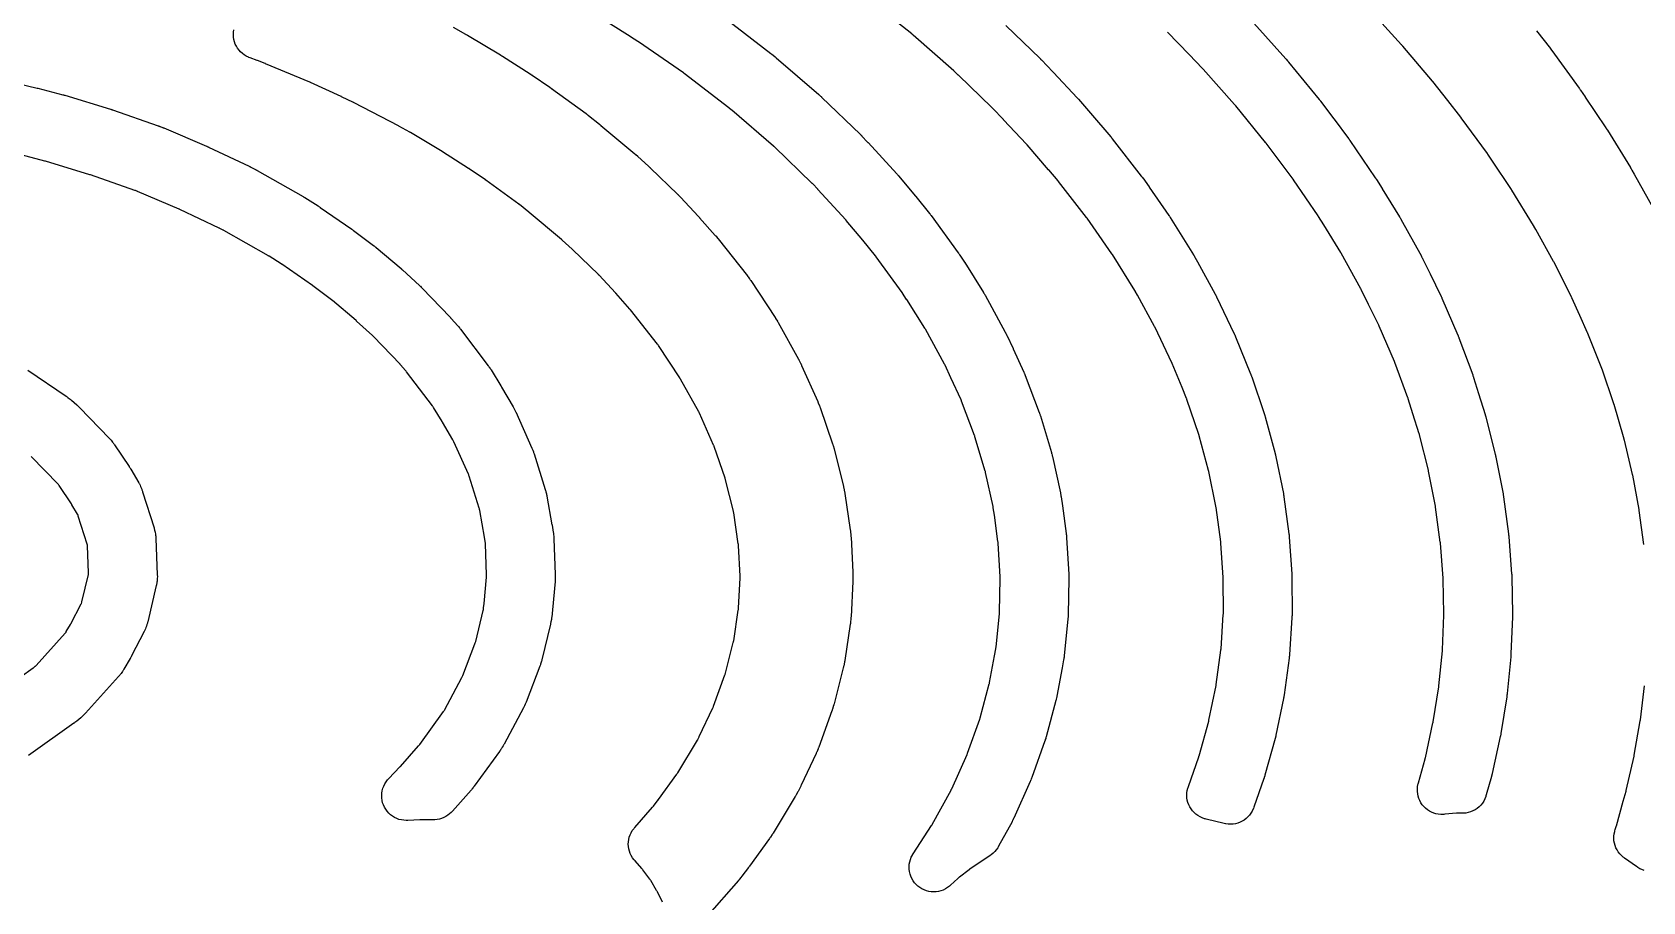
# Model space of a CAD drawing. Header units: metres. Extents: x -22.6 to 22.6, y 1.9 to 79.7.
# Drawn here: x 6.06 to 12.62, y 48.5 to 52.05 of the extents above; entities that cross this region are included whole.
import ezdxf

# ---------------------------------------------------------------- set-up
doc = ezdxf.new("R2010")
doc.units = ezdxf.units.M

msp = doc.modelspace()

# ---------------------------------------------------------------- linework, layer by layer
at = {"layer": 'MARKING'}
for points in [[(10.0262, 52.0741), (10.1657, 51.9393), (10.1663, 51.9387), (10.167, 51.9381), (10.1676, 51.9375), (10.1692, 51.9358), (10.1699, 51.9352), (10.1705, 51.9346), (10.1711, 51.9339), (10.2184, 51.8849), (10.2187, 51.8845), (10.2196, 51.8836), (10.2201, 51.8831), (10.3169, 51.7799), (10.3176, 51.7792), (10.3183, 51.7784), (10.3189, 51.7777), (10.3206, 51.7758), (10.3213, 51.7751), (10.322, 51.7743), (10.3226, 51.7736), (10.4126, 51.6698), (10.4129, 51.6694), (10.4136, 51.6686), (10.414, 51.6681), (10.4548, 51.6199), (10.4554, 51.6191), (10.4561, 51.6183), (10.4568, 51.6175), (10.4585, 51.6154), (10.4591, 51.6146), (10.4598, 51.6138), (10.4604, 51.613), (10.5787, 51.4608), (10.5794, 51.4599), (10.58, 51.459), (10.5807, 51.4581), (10.5824, 51.4558), (10.5831, 51.4549), (10.5837, 51.454), (10.5844, 51.4531), (10.6103, 51.4166), (10.6105, 51.4163), (10.6109, 51.4156), (10.6113, 51.4151), (10.691, 51.3002), (10.6917, 51.2992), (10.6924, 51.2982), (10.6931, 51.2972), (10.6949, 51.2945), (10.6956, 51.2934), (10.6962, 51.2924), (10.6969, 51.2913), (10.7913, 51.1398), (10.792, 51.1387), (10.7926, 51.1376), (10.7933, 51.1366), (10.7949, 51.1337), (10.7956, 51.1327), (10.7962, 51.1316), (10.7968, 51.1305), (10.8074, 51.1113), (10.8077, 51.1108), (10.8802, 50.9785), (10.8808, 50.9772), (10.8815, 50.976), (10.8821, 50.9748), (10.8837, 50.9716), (10.8844, 50.9704), (10.885, 50.9692), (10.8856, 50.9679), (10.9577, 50.817), (10.9583, 50.8157), (10.9589, 50.8144), (10.9595, 50.8131), (10.961, 50.8097), (10.9615, 50.8084), (10.9621, 50.8071), (10.9626, 50.8058), (11.0039, 50.7049), (11.004, 50.7046), (11.0243, 50.6546), (11.0248, 50.6532), (11.0254, 50.6519), (11.0259, 50.6505), (11.0272, 50.647), (11.0277, 50.6456), (11.0282, 50.6442), (11.0287, 50.6428), (11.0796, 50.4924), (11.0801, 50.4909), (11.0806, 50.4894), (11.081, 50.488), (11.0822, 50.4841), (11.0826, 50.4826), (11.0831, 50.4811), (11.0835, 50.4797), (11.1242, 50.3295), (11.1246, 50.3279), (11.125, 50.3264), (11.1254, 50.3249), (11.1263, 50.3208), (11.1267, 50.3193), (11.127, 50.3177), (11.1273, 50.3162), (11.1579, 50.1662), (11.1582, 50.1646), (11.1585, 50.163), (11.1588, 50.1614), (11.1595, 50.1572), (11.1597, 50.1556), (11.16, 50.154), (11.1602, 50.1524), (11.1807, 50.0025), (11.1809, 50.0009), (11.1811, 49.9992), (11.1813, 49.9976), (11.1817, 49.9933), (11.1819, 49.9916), (11.182, 49.99), (11.1822, 49.9883), (11.1925, 49.8386), (11.1926, 49.8369), (11.1927, 49.8353), (11.1928, 49.8336), (11.193, 49.8292), (11.193, 49.8275), (11.193, 49.8258), (11.193, 49.8241), (11.1933, 49.6745), (11.1933, 49.6728), (11.1933, 49.6711), (11.1932, 49.6694), (11.1931, 49.665), (11.193, 49.6633), (11.1929, 49.6616), (11.1928, 49.6599), (11.1829, 49.5103), (11.1828, 49.5086), (11.1826, 49.5068), (11.1825, 49.5051), (11.182, 49.5007), (11.1818, 49.499), (11.1816, 49.4973), (11.1814, 49.4956), (11.1611, 49.346), (11.1609, 49.3443), (11.1606, 49.3426), (11.1604, 49.3409), (11.1596, 49.3366), (11.1593, 49.3349), (11.159, 49.3332), (11.1587, 49.3315), (11.1278, 49.1818), (11.1275, 49.1802), (11.1271, 49.1785), (11.1267, 49.1769), (11.1257, 49.1726), (11.1253, 49.1709), (11.1249, 49.1693), (11.1244, 49.1677), (11.0828, 49.0178), (11.0824, 49.0162), (11.0819, 49.0146), (11.0814, 49.013), (11.0801, 49.0088), (11.0796, 49.0072), (11.0791, 49.0057), (11.0785, 49.0041), (11.0375, 48.8872), (11.0358, 48.8827), (11.0349, 48.8805), (11.0307, 48.8716), (11.0258, 48.8632), (11.02, 48.8553), (11.0135, 48.848), (11.0063, 48.8414), (10.9985, 48.8355), (10.9901, 48.8304), (10.9813, 48.8261), (10.9721, 48.8228), (10.9626, 48.8203), (10.953, 48.8188), (10.9432, 48.8182), (10.9334, 48.8186), (10.9237, 48.8199), (10.9214, 48.8204), (10.9166, 48.8214), (10.8432, 48.839), (10.8385, 48.8402), (10.8362, 48.8409), (10.8269, 48.8441), (10.818, 48.8482), (10.8095, 48.8532), (10.8015, 48.859), (10.7942, 48.8656), (10.7875, 48.8728), (10.7816, 48.8806), (10.7765, 48.889), (10.7722, 48.8979), (10.7688, 48.9071), (10.7663, 48.9167), (10.7648, 48.9264), (10.7643, 48.9362), (10.7647, 48.946), (10.7661, 48.9558), (10.7684, 48.9653), (10.7691, 48.9676), (10.7706, 48.9723), (10.8128, 49.0924), (10.8133, 49.094), (10.8138, 49.0956), (10.8143, 49.0972), (10.8534, 49.238), (10.8538, 49.2396), (10.8542, 49.2413), (10.8546, 49.2429), (10.8834, 49.3833), (10.8838, 49.385), (10.8841, 49.3867), (10.8843, 49.3883), (10.9033, 49.5285), (10.9035, 49.5302), (10.9037, 49.5319), (10.9038, 49.5336), (10.9131, 49.6737), (10.9132, 49.6754), (10.9133, 49.6771), (10.9133, 49.6788), (10.9131, 49.8189), (10.913, 49.8206), (10.913, 49.8223), (10.9129, 49.824), (10.9031, 49.9643), (10.903, 49.966), (10.9028, 49.9676), (10.9026, 49.9693), (10.8834, 50.11), (10.8832, 50.1116), (10.8829, 50.1132), (10.8826, 50.1148), (10.8539, 50.2559), (10.8535, 50.2575), (10.8531, 50.259), (10.8528, 50.2606), (10.8144, 50.4022), (10.8139, 50.4037), (10.8135, 50.4052), (10.813, 50.4067), (10.7648, 50.5491), (10.7643, 50.5505), (10.7638, 50.5519), (10.7633, 50.5533), (10.7449, 50.5984), (10.705, 50.696), (10.7045, 50.6973), (10.7039, 50.6986), (10.7033, 50.6999), (10.6346, 50.8437), (10.634, 50.845), (10.6333, 50.8462), (10.6327, 50.8474), (10.563, 50.9747), (10.5537, 50.9915), (10.5531, 50.9926), (10.5525, 50.9936), (10.5518, 50.9947), (10.4611, 51.1403), (10.4604, 51.1413), (10.4598, 51.1424), (10.4591, 51.1434), (10.3821, 51.2542), (10.3577, 51.2888), (10.357, 51.2897), (10.3563, 51.2906), (10.3557, 51.2915), (10.2411, 51.4389), (10.2405, 51.4397), (10.2398, 51.4405), (10.2392, 51.4413), (10.2011, 51.4862), (10.2007, 51.4867), (10.1128, 51.5881), (10.1122, 51.5889), (10.1115, 51.5896), (10.1108, 51.5903), (10.0169, 51.6904), (10.0165, 51.6909), (9.9713, 51.7378), (9.9706, 51.7385), (9.97, 51.7391), (9.9694, 51.7397), (9.8329, 51.8716), (9.8323, 51.8721), (9.8154, 51.8879), (9.8148, 51.8885), (9.8142, 51.889), (9.8137, 51.8895), (9.6488, 52.0344), (9.6481, 52.035), (9.644, 52.0385), (9.6435, 52.0389), (9.6429, 52.0394), (9.6424, 52.0398), (9.4647, 52.1823)], [(8.8825, 52.1028), (9.068, 51.9602), (9.0684, 51.9599), (9.0688, 51.9595), (9.0692, 51.9592), (9.0703, 51.9583), (9.0707, 51.958), (9.0712, 51.9577), (9.0716, 51.9573), (9.0836, 51.9477), (9.0843, 51.9471), (9.0849, 51.9466), (9.0856, 51.9461), (9.0873, 51.9447), (9.0879, 51.9441), (9.0885, 51.9436), (9.0892, 51.943), (9.263, 51.7934), (9.2636, 51.7929), (9.265, 51.7917), (9.2658, 51.791), (9.2688, 51.7883), (9.2696, 51.7876), (9.2703, 51.787), (9.271, 51.7864), (9.2727, 51.7847), (9.2734, 51.7841), (9.2741, 51.7834), (9.2748, 51.7828), (9.4329, 51.6302), (9.4337, 51.6294), (9.4344, 51.6287), (9.4352, 51.6279), (9.4372, 51.6259), (9.4379, 51.6252), (9.4386, 51.6244), (9.4394, 51.6236), (9.4624, 51.5994), (9.4629, 51.5989), (9.464, 51.5978), (9.4646, 51.597), (9.5817, 51.4696), (9.5825, 51.4687), (9.5833, 51.4679), (9.5841, 51.467), (9.5862, 51.4646), (9.587, 51.4637), (9.5877, 51.4628), (9.5885, 51.4619), (9.6577, 51.379), (9.6581, 51.3785), (9.6589, 51.3775), (9.6595, 51.3768), (9.7148, 51.3084), (9.7156, 51.3074), (9.7164, 51.3064), (9.7172, 51.3054), (9.7192, 51.3027), (9.72, 51.3017), (9.7208, 51.3007), (9.7216, 51.2996), (9.8317, 51.1482), (9.8325, 51.147), (9.8333, 51.1459), (9.8341, 51.1448), (9.8361, 51.1418), (9.8369, 51.1407), (9.8377, 51.1395), (9.8384, 51.1383), (9.8571, 51.1094), (9.8573, 51.1091), (9.8579, 51.1082), (9.8583, 51.1076), (9.9348, 50.9859), (9.9356, 50.9847), (9.9364, 50.9834), (9.9372, 50.9821), (9.9392, 50.9786), (9.94, 50.9773), (9.9407, 50.976), (9.9415, 50.9747), (10.0239, 50.8241), (10.0247, 50.8227), (10.0254, 50.8212), (10.0262, 50.8198), (10.0281, 50.8161), (10.0288, 50.8147), (10.0295, 50.8133), (10.0302, 50.8118), (10.0556, 50.7574), (10.0557, 50.7571), (10.056, 50.7565), (10.0562, 50.7561), (10.0999, 50.6606), (10.1006, 50.659), (10.1013, 50.6575), (10.1019, 50.656), (10.1036, 50.6519), (10.1043, 50.6504), (10.1049, 50.6488), (10.1055, 50.6472), (10.1623, 50.4974), (10.1629, 50.4957), (10.1635, 50.494), (10.1641, 50.4923), (10.1655, 50.4879), (10.1661, 50.4862), (10.1666, 50.4846), (10.1672, 50.4828), (10.2119, 50.3334), (10.2124, 50.3316), (10.2129, 50.3298), (10.2134, 50.328), (10.2146, 50.3233), (10.215, 50.3215), (10.2155, 50.3197), (10.2159, 50.3179), (10.2487, 50.1687), (10.2491, 50.1668), (10.2495, 50.165), (10.2498, 50.1631), (10.2507, 50.1581), (10.251, 50.1562), (10.2513, 50.1543), (10.2516, 50.1524), (10.2566, 50.1168), (10.2566, 50.1166), (10.2723, 50.0032), (10.2726, 50.0013), (10.2728, 49.9994), (10.273, 49.9974), (10.2735, 49.9924), (10.2737, 49.9904), (10.2739, 49.9885), (10.274, 49.9865), (10.2829, 49.8377), (10.283, 49.8357), (10.2831, 49.8338), (10.2831, 49.8318), (10.2832, 49.8266), (10.2832, 49.8246), (10.2832, 49.8226), (10.2832, 49.8206), (10.2803, 49.6719), (10.2802, 49.6699), (10.2801, 49.6679), (10.28, 49.6659), (10.2797, 49.6607), (10.2796, 49.6587), (10.2794, 49.6567), (10.2792, 49.6547), (10.2643, 49.5059), (10.264, 49.504), (10.2638, 49.502), (10.2636, 49.5), (10.2628, 49.4949), (10.2625, 49.493), (10.2622, 49.491), (10.2619, 49.489), (10.2558, 49.4555), (10.2557, 49.4552), (10.2343, 49.3397), (10.234, 49.3378), (10.2336, 49.3358), (10.2331, 49.3338), (10.232, 49.3287), (10.2315, 49.3268), (10.231, 49.3248), (10.2305, 49.3229), (10.1903, 49.1739), (10.1898, 49.172), (10.1892, 49.1701), (10.1887, 49.1682), (10.1871, 49.1633), (10.1865, 49.1614), (10.1859, 49.1595), (10.1852, 49.1576), (10.1319, 49.0085), (10.1313, 49.0067), (10.1306, 49.0048), (10.1299, 49.003), (10.128, 48.9984), (10.1273, 48.9966), (10.1265, 48.9948), (10.1257, 48.993), (10.0588, 48.8433), (10.0581, 48.8417), (10.0573, 48.8402), (10.0566, 48.8386), (10.0546, 48.8346), (10.0538, 48.8331), (10.0532, 48.8317), (10.0521, 48.8298), (10.0519, 48.8294), (10.0515, 48.8287), (9.9967, 48.7289), (9.9943, 48.7247), (9.993, 48.7226), (9.9874, 48.7144), (9.981, 48.7069), (9.9739, 48.7), (9.9662, 48.6938), (9.9639, 48.6922), (9.9617, 48.6907), (9.8793, 48.6346), (9.8783, 48.6339), (9.8772, 48.6332), (9.8762, 48.6324), (9.8366, 48.6024), (9.8346, 48.6009), (9.8327, 48.5993), (9.8308, 48.5976), (9.8012, 48.5701), (9.7974, 48.5668), (9.7961, 48.5657), (9.7881, 48.5597), (9.7796, 48.5545), (9.7706, 48.5501), (9.7613, 48.5467), (9.7516, 48.5443), (9.7417, 48.5428), (9.7318, 48.5423), (9.7218, 48.5428), (9.7119, 48.5443), (9.7023, 48.5467), (9.6929, 48.5502), (9.6839, 48.5545), (9.6754, 48.5597), (9.6674, 48.5657), (9.6601, 48.5725), (9.6535, 48.58), (9.6477, 48.5881), (9.6428, 48.5968), (9.6387, 48.6059), (9.6355, 48.6153), (9.6333, 48.625), (9.6321, 48.6349), (9.6318, 48.6449), (9.6326, 48.6549), (9.6343, 48.6647), (9.6371, 48.6743), (9.6407, 48.6836), (9.6453, 48.6924), (9.6462, 48.694), (9.6488, 48.6982), (9.7232, 48.813), (9.7242, 48.8145), (9.7251, 48.8161), (9.726, 48.8177), (9.8028, 48.9575), (9.8038, 48.9593), (9.8047, 48.9611), (9.8056, 48.963), (9.8679, 49.1024), (9.8687, 49.1042), (9.8694, 49.106), (9.8701, 49.1078), (9.9197, 49.2466), (9.9203, 49.2485), (9.9209, 49.2504), (9.9214, 49.2523), (9.9587, 49.3904), (9.9592, 49.3923), (9.9597, 49.3943), (9.9601, 49.3963), (9.9802, 49.5051), (9.9854, 49.5336), (9.9857, 49.5355), (9.986, 49.5375), (9.9862, 49.5395), (10.0001, 49.6771), (10.0002, 49.6791), (10.0003, 49.6811), (10.0004, 49.6831), (10.0032, 49.8207), (10.0032, 49.8226), (10.0031, 49.8246), (10.003, 49.8266), (9.9948, 49.9644), (9.9947, 49.9664), (9.9945, 49.9683), (9.9942, 49.9702), (9.9794, 50.0777), (9.9751, 50.1082), (9.9748, 50.1101), (9.9744, 50.112), (9.9741, 50.1139), (9.9435, 50.2527), (9.9431, 50.2545), (9.9426, 50.2563), (9.9421, 50.2581), (9.9003, 50.3978), (9.8998, 50.3995), (9.8992, 50.4012), (9.8986, 50.4029), (9.8453, 50.5436), (9.8447, 50.5452), (9.844, 50.5468), (9.8434, 50.5483), (9.8021, 50.6384), (9.7784, 50.6892), (9.7777, 50.6907), (9.777, 50.6921), (9.7762, 50.6935), (9.6979, 50.8365), (9.6972, 50.8378), (9.6964, 50.8391), (9.6956, 50.8404), (9.622, 50.9574), (9.6217, 50.9579), (9.6053, 50.9832), (9.6045, 50.9844), (9.6037, 50.9855), (9.6029, 50.9866), (9.4972, 51.132), (9.4965, 51.1331), (9.4957, 51.1341), (9.4949, 51.1351), (9.4429, 51.1994), (9.4424, 51.1999), (9.3757, 51.2799), (9.3749, 51.2809), (9.3741, 51.2818), (9.3733, 51.2826), (9.2597, 51.4062), (9.2592, 51.4068), (9.2386, 51.4285), (9.2378, 51.4292), (9.2371, 51.43), (9.2363, 51.4308), (9.0822, 51.5795), (9.0815, 51.5801), (9.0808, 51.5808), (9.0803, 51.5813), (9.0803, 51.5813), (9.0794, 51.5821), (8.9083, 51.7292), (8.9077, 51.7298), (8.907, 51.7303), (8.9064, 51.7309), (8.8974, 51.7381), (8.897, 51.7384), (8.8965, 51.7388), (8.8961, 51.7391), (8.7144, 51.8788), (8.7134, 51.8796), (8.7124, 51.8803), (8.7113, 51.8811), (8.5276, 52.008), (8.5271, 52.0083), (8.5266, 52.0086), (8.5261, 52.009), (8.496, 52.0287), (8.4955, 52.029), (8.495, 52.0293), (8.4945, 52.0296), (8.3443, 52.123)], [(11.0381, 52.0846), (11.1679, 51.9387), (11.1681, 51.9385), (11.1687, 51.9378), (11.1691, 51.9374), (11.1749, 51.9308), (11.1754, 51.9301), (11.1759, 51.9295), (11.1765, 51.9289), (11.1779, 51.9273), (11.1784, 51.9266), (11.1789, 51.926), (11.1794, 51.9254), (11.3042, 51.7728), (11.3048, 51.772), (11.3054, 51.7712), (11.306, 51.7705), (11.3076, 51.7685), (11.3082, 51.7677), (11.3088, 51.7669), (11.3094, 51.7661), (11.3641, 51.6936), (11.3645, 51.6931), (11.424, 51.6131), (11.4246, 51.6122), (11.4252, 51.6114), (11.4258, 51.6106), (11.4273, 51.6084), (11.4279, 51.6076), (11.4285, 51.6067), (11.4291, 51.6059), (11.5328, 51.4537), (11.5334, 51.4529), (11.534, 51.452), (11.5345, 51.4511), (11.536, 51.4488), (11.5366, 51.448), (11.5371, 51.4471), (11.5377, 51.4462), (11.5605, 51.4096), (11.5607, 51.4092), (11.6318, 51.2938), (11.6324, 51.2928), (11.633, 51.2918), (11.6336, 51.2908), (11.6351, 51.2882), (11.6357, 51.2872), (11.6363, 51.2862), (11.6368, 51.2851), (11.7208, 51.1335), (11.7213, 51.1325), (11.7219, 51.1314), (11.7225, 51.1304), (11.7239, 51.1277), (11.7244, 51.1266), (11.7249, 51.1256), (11.7255, 51.1245), (11.7564, 51.0619), (11.7565, 51.0617), (11.8001, 50.9728), (11.8007, 50.9717), (11.8012, 50.9706), (11.8017, 50.9694), (11.8031, 50.9665), (11.8036, 50.9654), (11.8041, 50.9643), (11.8046, 50.9632), (11.8697, 50.8119), (11.8703, 50.8107), (11.8708, 50.8095), (11.8713, 50.8083), (11.8725, 50.8052), (11.873, 50.8039), (11.8735, 50.8027), (11.8739, 50.8015), (11.9299, 50.6505), (11.9303, 50.6492), (11.9308, 50.648), (11.9312, 50.6468), (11.9323, 50.6435), (11.9327, 50.6423), (11.9331, 50.641), (11.9335, 50.6398), (11.9537, 50.5748), (11.9805, 50.4889), (11.9809, 50.4876), (11.9813, 50.4863), (11.9817, 50.485), (11.9826, 50.4816), (11.983, 50.4802), (11.9834, 50.4789), (11.9837, 50.4776), (12.0218, 50.3269), (12.0221, 50.3256), (12.0225, 50.3242), (12.0228, 50.3228), (12.0236, 50.3193), (12.0239, 50.3179), (12.0241, 50.3165), (12.0244, 50.3152), (12.0536, 50.1646), (12.0539, 50.1632), (12.0541, 50.1618), (12.0544, 50.1604), (12.055, 50.1567), (12.0552, 50.1553), (12.0554, 50.1539), (12.0556, 50.1525), (12.076, 50.0021), (12.0762, 50.0006), (12.0763, 49.9992), (12.0765, 49.9978), (12.0769, 49.994), (12.077, 49.9926), (12.0772, 49.9912), (12.0773, 49.9897), (12.0889, 49.8393), (12.089, 49.8379), (12.0891, 49.8364), (12.0891, 49.835), (12.0893, 49.8312), (12.0894, 49.8297), (12.0894, 49.8283), (12.0895, 49.8268), (12.0923, 49.6765), (12.0923, 49.675), (12.0923, 49.6736), (12.0923, 49.6721), (12.0922, 49.6683), (12.0922, 49.6668), (12.0922, 49.6654), (12.0921, 49.6639), (12.0861, 49.5136), (12.086, 49.5121), (12.086, 49.5106), (12.0859, 49.5092), (12.0856, 49.5054), (12.0855, 49.5039), (12.0854, 49.5024), (12.0852, 49.501), (12.0703, 49.3506), (12.0702, 49.3492), (12.07, 49.3477), (12.0698, 49.3463), (12.0693, 49.3425), (12.0691, 49.341), (12.0689, 49.3396), (12.0687, 49.3381), (12.0448, 49.1877), (12.0446, 49.1863), (12.0443, 49.1849), (12.0441, 49.1834), (12.0434, 49.1797), (12.0431, 49.1783), (12.0428, 49.1768), (12.0425, 49.1754), (12.0095, 49.025), (12.0092, 49.0235), (12.0088, 49.0221), (12.0085, 49.0207), (12.0076, 49.0171), (12.0072, 49.0157), (12.0069, 49.0143), (12.0065, 49.0129), (11.9855, 48.9382), (11.984, 48.9334), (11.9832, 48.9311), (11.9795, 48.9217), (11.9749, 48.9127), (11.9694, 48.9042), (11.963, 48.8963), (11.9559, 48.8891), (11.9481, 48.8827), (11.9397, 48.8771), (11.9308, 48.8724), (11.9214, 48.8685), (11.9117, 48.8657), (11.9018, 48.8638), (11.8917, 48.863), (11.8893, 48.8629), (11.8842, 48.8629), (11.8723, 48.8631), (11.8697, 48.8631), (11.8672, 48.863), (11.8646, 48.8629), (11.8158, 48.8588), (11.8123, 48.8585), (11.8091, 48.8584), (11.7994, 48.8584), (11.7898, 48.8593), (11.7802, 48.8612), (11.7709, 48.864), (11.762, 48.8676), (11.7534, 48.8722), (11.7453, 48.8775), (11.7377, 48.8836), (11.7308, 48.8904), (11.7246, 48.8978), (11.7191, 48.9059), (11.7144, 48.9144), (11.7106, 48.9233), (11.7076, 48.9325), (11.7056, 48.942), (11.7045, 48.9516), (11.7043, 48.9613), (11.7051, 48.971), (11.7068, 48.9806), (11.7073, 48.9828), (11.7085, 48.9875), (11.7358, 49.0847), (11.7362, 49.0861), (11.7365, 49.0875), (11.7369, 49.0889), (11.7681, 49.2314), (11.7684, 49.2328), (11.7687, 49.2343), (11.7689, 49.2357), (11.7915, 49.378), (11.7917, 49.3794), (11.7919, 49.3809), (11.7921, 49.3824), (11.8062, 49.5245), (11.8063, 49.526), (11.8064, 49.5274), (11.8065, 49.5289), (11.8122, 49.671), (11.8122, 49.6725), (11.8122, 49.6739), (11.8122, 49.6754), (11.8096, 49.8175), (11.8095, 49.819), (11.8095, 49.8205), (11.8094, 49.8219), (11.7984, 49.9642), (11.7983, 49.9656), (11.7981, 49.9671), (11.798, 49.9685), (11.7787, 50.111), (11.7785, 50.1124), (11.7782, 50.1138), (11.778, 50.1152), (11.7503, 50.258), (11.75, 50.2594), (11.7497, 50.2607), (11.7494, 50.2621), (11.7132, 50.4053), (11.7128, 50.4066), (11.7125, 50.4079), (11.7121, 50.4092), (11.6864, 50.4915), (11.6673, 50.5529), (11.6669, 50.5542), (11.6665, 50.5554), (11.666, 50.5567), (11.6126, 50.7008), (11.6122, 50.702), (11.6117, 50.7033), (11.6112, 50.7045), (11.5488, 50.8491), (11.5483, 50.8503), (11.5478, 50.8514), (11.5473, 50.8525), (11.5055, 50.9377), (11.4758, 50.9976), (11.4753, 50.9987), (11.4748, 50.9997), (11.4742, 51.0008), (11.3934, 51.1467), (11.3929, 51.1477), (11.3923, 51.1487), (11.3917, 51.1497), (11.323, 51.2612), (11.3015, 51.2958), (11.3009, 51.2967), (11.3004, 51.2976), (11.2998, 51.2985), (11.1993, 51.4458), (11.1987, 51.4466), (11.1982, 51.4475), (11.1976, 51.4483), (11.1411, 51.5243), (11.0875, 51.5954), (11.0869, 51.5961), (11.0863, 51.5969), (11.0857, 51.5977), (10.9641, 51.7464), (10.9636, 51.747), (10.963, 51.7477), (10.9625, 51.7483), (10.9592, 51.7521), (10.8305, 51.8967), (10.8299, 51.8973), (10.8294, 51.8979), (10.8288, 51.8985), (10.7739, 51.9562), (10.7735, 51.9566), (10.6854, 52.0472)], [(12.628, 49.9582), (12.6093, 50.0975), (12.6091, 50.0988), (12.6089, 50.1), (12.6087, 50.1013), (12.5827, 50.2408), (12.5824, 50.2421), (12.5822, 50.2433), (12.5819, 50.2445), (12.5484, 50.3846), (12.5481, 50.3858), (12.5478, 50.3869), (12.5475, 50.3881), (12.5449, 50.3969), (12.5448, 50.3971), (12.5067, 50.5291), (12.5064, 50.5302), (12.506, 50.5314), (12.5056, 50.5325), (12.4575, 50.6734), (12.4571, 50.6745), (12.4567, 50.6756), (12.4562, 50.6767), (12.4001, 50.8182), (12.3997, 50.8193), (12.3992, 50.8203), (12.3988, 50.8214), (12.3668, 50.8924), (12.3347, 50.9639), (12.3343, 50.9649), (12.3338, 50.9658), (12.3333, 50.9668), (12.2616, 51.1095), (12.2611, 51.1105), (12.2606, 51.1115), (12.26, 51.1125), (12.1868, 51.2434), (12.1797, 51.256), (12.1793, 51.2568), (12.1788, 51.2577), (12.1783, 51.2585), (12.0899, 51.4028), (12.0893, 51.4037), (12.0888, 51.4046), (12.0882, 51.4054), (12.0076, 51.5256), (11.9912, 51.5499), (11.9907, 51.5507), (11.9902, 51.5514), (11.9897, 51.5521), (11.8835, 51.6981), (11.883, 51.6988), (11.8825, 51.6995), (11.8819, 51.7002), (11.8287, 51.7682), (11.7674, 51.8457), (11.7669, 51.8464), (11.7664, 51.847), (11.7658, 51.8477), (11.6455, 51.9896), (11.6417, 51.9941), (11.6412, 51.9946), (11.6408, 51.9951), (11.6403, 51.9956), (11.5054, 52.144)], [(8.6256, 48.5002), (8.6057, 48.5424), (8.6046, 48.5445), (8.6034, 48.5467), (8.6022, 48.5488), (8.5782, 48.5888), (8.5769, 48.5909), (8.5756, 48.5929), (8.5741, 48.5949), (8.5464, 48.6324), (8.5449, 48.6343), (8.5433, 48.6362), (8.5417, 48.6381), (8.5141, 48.6686), (8.5109, 48.6722), (8.5094, 48.674), (8.5036, 48.6819), (8.4986, 48.6902), (8.4944, 48.699), (8.4911, 48.7081), (8.4887, 48.7176), (8.4872, 48.7272), (8.4867, 48.7369), (8.4871, 48.7466), (8.4885, 48.7562), (8.4907, 48.7657), (8.4939, 48.7749), (8.498, 48.7837), (8.5029, 48.7921), (8.5086, 48.8), (8.5101, 48.8018), (8.5132, 48.8055), (8.5853, 48.8872), (8.5865, 48.8886), (8.5877, 48.89), (8.5889, 48.8915), (8.6089, 48.9179), (8.6092, 48.9183), (8.6096, 48.9188), (8.6099, 48.9192), (8.6849, 49.0228), (8.6861, 49.0245), (8.6872, 49.0262), (8.6884, 49.028), (8.7685, 49.1605), (8.7696, 49.1624), (8.7706, 49.1643), (8.7716, 49.1662), (8.7758, 49.1747), (8.7761, 49.1754), (8.8317, 49.293), (8.8326, 49.2951), (8.8335, 49.2972), (8.8343, 49.2994), (8.8806, 49.4268), (8.8814, 49.4291), (8.8821, 49.4314), (8.8827, 49.4337), (8.9149, 49.5593), (8.9155, 49.5617), (8.9159, 49.5642), (8.9164, 49.5666), (8.9353, 49.691), (8.9356, 49.6935), (8.9359, 49.6961), (8.9361, 49.6986), (8.9423, 49.8226), (8.9423, 49.8251), (8.9423, 49.8276), (8.9423, 49.8301), (8.936, 49.9546), (8.9358, 49.9571), (8.9356, 49.9595), (8.9353, 49.9619), (8.9165, 50.0876), (8.9161, 50.0899), (8.9156, 50.0922), (8.9151, 50.0945), (8.8836, 50.2219), (8.883, 50.2241), (8.8823, 50.2262), (8.8817, 50.2284), (8.8369, 50.3579), (8.8361, 50.3599), (8.8354, 50.3619), (8.8345, 50.3638), (8.777, 50.4935), (8.776, 50.4955), (8.775, 50.4976), (8.774, 50.4996), (8.6997, 50.6328), (8.6987, 50.6344), (8.6978, 50.636), (8.6968, 50.6376), (8.6091, 50.7705), (8.6079, 50.7722), (8.6067, 50.7739), (8.6055, 50.7756), (8.4962, 50.9147), (8.4952, 50.9159), (8.4942, 50.9171), (8.4932, 50.9182), (8.4354, 50.9831), (8.4351, 50.9836), (8.4347, 50.984), (8.4343, 50.9844), (8.3675, 51.0562), (8.3666, 51.0572), (8.3656, 51.0581), (8.3647, 51.0591), (8.2588, 51.1613), (8.2584, 51.1617), (8.258, 51.1621), (8.2575, 51.1625), (8.2174, 51.1994), (8.2165, 51.2002), (8.2156, 51.201), (8.2147, 51.2017), (8.0824, 51.3124), (8.0818, 51.3128), (8.0813, 51.3132), (8.0808, 51.3137), (8.0423, 51.3442), (8.0415, 51.3448), (8.0407, 51.3454), (8.0399, 51.346), (7.9057, 51.4437), (7.9052, 51.4441), (7.9046, 51.4445), (7.904, 51.4449), (7.8377, 51.4904), (7.837, 51.4909), (7.8363, 51.4914), (7.8356, 51.4918), (7.7287, 51.5599), (7.7281, 51.5603), (7.7275, 51.5607), (7.7269, 51.561), (7.5978, 51.638), (7.5972, 51.6383), (7.5966, 51.6387), (7.596, 51.639), (7.5511, 51.6641), (7.5505, 51.6645), (7.5498, 51.6648), (7.5492, 51.6652), (7.3681, 51.7595), (7.3675, 51.7598), (7.3668, 51.7602), (7.3661, 51.7605), (7.3177, 51.7839), (7.3172, 51.7841), (7.3167, 51.7844), (7.3162, 51.7846), (7.1901, 51.8421), (7.1893, 51.8425), (7.1886, 51.8428), (7.1879, 51.8431), (7.0075, 51.9187), (7.0068, 51.9189), (7.0061, 51.9192), (7.0054, 51.9195), (6.9741, 51.9315), (6.9733, 51.9318), (6.9441, 51.9424), (6.9396, 51.9442), (6.9377, 51.945), (6.9289, 51.9493), (6.9206, 51.9543), (6.9128, 51.9601), (6.9056, 51.9667), (6.8991, 51.9739), (6.8933, 51.9818), (6.8883, 51.9901), (6.8841, 51.9989), (6.8808, 52.0081), (6.8784, 52.0175), (6.877, 52.0271), (6.8765, 52.0369), (6.8769, 52.0466), (6.8783, 52.0562)], [(7.7726, 52.0673), (7.8232, 52.039), (7.8238, 52.0387), (7.8244, 52.0383), (7.825, 52.038), (7.8288, 52.0358), (7.8294, 52.0355), (7.83, 52.0351), (7.8306, 52.0347), (7.9654, 51.9544), (7.966, 51.954), (7.9667, 51.9536), (7.9673, 51.9532), (7.9712, 51.9508), (7.9718, 51.9504), (7.9724, 51.95), (7.9731, 51.9496), (8.086, 51.8777), (8.0867, 51.8772), (8.0874, 51.8768), (8.0882, 51.8763), (8.0925, 51.8734), (8.0933, 51.8729), (8.094, 51.8724), (8.0947, 51.872), (8.1669, 51.8224), (8.1675, 51.822), (8.168, 51.8216), (8.1686, 51.8212), (8.1722, 51.8187), (8.1728, 51.8183), (8.1734, 51.8179), (8.1739, 51.8174), (8.3144, 51.7151), (8.3152, 51.7145), (8.316, 51.7139), (8.3169, 51.7133), (8.3218, 51.7095), (8.3226, 51.7089), (8.3234, 51.7083), (8.3242, 51.7077), (8.3688, 51.6724), (8.3693, 51.672), (8.3698, 51.6715), (8.3703, 51.6711), (8.3735, 51.6685), (8.374, 51.6681), (8.3746, 51.6677), (8.3751, 51.6673), (8.5139, 51.5512), (8.5148, 51.5504), (8.5157, 51.5496), (8.5166, 51.5489), (8.5221, 51.5441), (8.523, 51.5433), (8.5238, 51.5425), (8.5247, 51.5417), (8.5709, 51.4993), (8.5713, 51.4989), (8.5718, 51.4985), (8.5722, 51.498), (8.575, 51.4954), (8.5754, 51.495), (8.5759, 51.4946), (8.5763, 51.4942), (8.6886, 51.3857), (8.6896, 51.3848), (8.6905, 51.3839), (8.6915, 51.3829), (8.6973, 51.3769), (8.6983, 51.376), (8.6992, 51.375), (8.7001, 51.374), (8.7729, 51.2958), (8.7733, 51.2954), (8.7736, 51.295), (8.774, 51.2946), (8.7763, 51.2921), (8.7766, 51.2917), (8.777, 51.2913), (8.7774, 51.2909), (8.8415, 51.2188), (8.8425, 51.2176), (8.8435, 51.2165), (8.8445, 51.2153), (8.8505, 51.2081), (8.8515, 51.2069), (8.8525, 51.2058), (8.8534, 51.2046), (8.9722, 51.0536), (8.9732, 51.0523), (8.9742, 51.051), (8.9752, 51.0496), (8.9811, 51.0416), (8.9823, 51.0399), (8.9835, 51.0382), (8.9847, 51.0364), (8.9857, 51.0351), (8.9861, 51.0343), (9.0855, 50.8837), (9.0865, 50.8821), (9.0875, 50.8805), (9.0885, 50.879), (9.0945, 50.8691), (9.0954, 50.8675), (9.0964, 50.8659), (9.0973, 50.8643), (9.1807, 50.7146), (9.1817, 50.7129), (9.1826, 50.7111), (9.1835, 50.7094), (9.1891, 50.6984), (9.19, 50.6967), (9.1908, 50.6949), (9.1917, 50.6931), (9.1921, 50.692), (9.1924, 50.6915), (9.1932, 50.6896), (9.1935, 50.689), (9.259, 50.5415), (9.2598, 50.5395), (9.2606, 50.5376), (9.2614, 50.5356), (9.2662, 50.5234), (9.267, 50.5214), (9.2677, 50.5194), (9.2684, 50.5174), (9.3198, 50.3689), (9.3205, 50.3668), (9.3212, 50.3646), (9.3218, 50.3625), (9.3258, 50.3491), (9.3264, 50.347), (9.327, 50.3448), (9.3276, 50.3426), (9.3642, 50.1946), (9.3648, 50.1923), (9.3653, 50.19), (9.3658, 50.1877), (9.3686, 50.1733), (9.3691, 50.171), (9.3695, 50.1687), (9.3698, 50.1663), (9.3919, 50.0188), (9.3922, 50.0163), (9.3925, 50.0139), (9.3928, 50.0115), (9.3943, 49.9963), (9.3945, 49.9939), (9.3947, 49.9915), (9.3949, 49.989), (9.4021, 49.8452), (9.4021, 49.845), (9.4023, 49.8414), (9.4024, 49.8389), (9.4024, 49.8365), (9.4025, 49.834), (9.4025, 49.8189), (9.4024, 49.8165), (9.4024, 49.814), (9.4023, 49.8116), (9.4021, 49.8082), (9.4021, 49.8081), (9.3949, 49.664), (9.3947, 49.6615), (9.3946, 49.659), (9.3943, 49.6564), (9.3928, 49.6409), (9.3925, 49.6384), (9.3922, 49.6359), (9.3918, 49.6334), (9.3694, 49.4861), (9.369, 49.4837), (9.3686, 49.4812), (9.3681, 49.4787), (9.365, 49.4636), (9.3645, 49.4611), (9.3639, 49.4587), (9.3634, 49.4563), (9.3256, 49.3087), (9.3249, 49.3064), (9.3243, 49.304), (9.3236, 49.3017), (9.3191, 49.2873), (9.3184, 49.285), (9.3176, 49.2826), (9.3168, 49.2803), (9.2631, 49.1323), (9.2622, 49.1302), (9.2614, 49.128), (9.2605, 49.1258), (9.255, 49.1125), (9.2541, 49.1104), (9.2531, 49.1083), (9.2521, 49.1061), (9.1915, 48.9778), (9.1912, 48.9772), (9.19, 48.9747), (9.1896, 48.9739), (9.18, 48.9543), (9.179, 48.9523), (9.178, 48.9504), (9.177, 48.9485), (9.1705, 48.9367), (9.1695, 48.9348), (9.1684, 48.9329), (9.1673, 48.931), (9.0771, 48.7818), (9.076, 48.78), (9.0748, 48.7783), (9.0737, 48.7765), (9.0666, 48.7658), (9.0654, 48.764), (9.0642, 48.7623), (9.063, 48.7606), (8.9809, 48.6473), (8.9806, 48.6468), (8.9802, 48.6464), (8.9799, 48.6459), (8.9778, 48.6431), (8.9775, 48.6427), (8.9772, 48.6422), (8.9768, 48.6418), (8.9501, 48.6065), (8.9489, 48.6051), (8.9478, 48.6036), (8.9466, 48.6022), (8.9393, 48.5933), (8.9381, 48.5918), (8.9369, 48.5904), (8.9357, 48.589), (8.8063, 48.4426)], [(12.1903, 52.0525), (12.2467, 51.9806), (12.2472, 51.9799), (12.2478, 51.9792), (12.2483, 51.9784), (12.2516, 51.9741), (12.2521, 51.9734), (12.2527, 51.9726), (12.2532, 51.9719), (12.3641, 51.8194), (12.3646, 51.8186), (12.3652, 51.8179), (12.3657, 51.8172), (12.3688, 51.8127), (12.3693, 51.812), (12.3698, 51.8113), (12.3703, 51.8105), (12.3888, 51.7831), (12.389, 51.7828), (12.4729, 51.6577), (12.4735, 51.6568), (12.4741, 51.656), (12.4746, 51.6551), (12.4781, 51.6497), (12.4786, 51.6488), (12.4792, 51.648), (12.4797, 51.6471), (12.5729, 51.4949), (12.5734, 51.4941), (12.5739, 51.4933), (12.5744, 51.4924), (12.5774, 51.4873), (12.5779, 51.4865), (12.5784, 51.4856), (12.5788, 51.4848), (12.5881, 51.4682), (12.664, 51.3326)], [(5.9917, 51.8397), (6.0759, 51.8192), (6.0765, 51.8191), (6.0779, 51.8187), (6.0788, 51.8185), (6.1801, 51.7922), (6.1811, 51.7919), (6.1821, 51.7917), (6.1831, 51.7914), (6.1856, 51.7907), (6.1866, 51.7904), (6.1876, 51.7901), (6.1886, 51.7898), (6.3748, 51.7333), (6.3758, 51.733), (6.3767, 51.7327), (6.3777, 51.7324), (6.3802, 51.7316), (6.3812, 51.7312), (6.3821, 51.7309), (6.3831, 51.7306), (6.5694, 51.6656), (6.5703, 51.6653), (6.5712, 51.665), (6.5721, 51.6646), (6.5744, 51.6638), (6.5753, 51.6634), (6.5762, 51.6631), (6.5771, 51.6628), (6.5866, 51.659), (6.5873, 51.6588), (6.5879, 51.6585), (6.5886, 51.6583), (6.5902, 51.6576), (6.5909, 51.6573), (6.5915, 51.657), (6.5922, 51.6568), (6.7671, 51.5825), (6.768, 51.5821), (6.769, 51.5817), (6.7699, 51.5813), (6.7723, 51.5802), (6.7733, 51.5798), (6.7742, 51.5793), (6.7751, 51.5789), (6.9402, 51.5007), (6.941, 51.5003), (6.9419, 51.4999), (6.9427, 51.4995), (6.9448, 51.4984), (6.9456, 51.498), (6.9464, 51.4976), (6.9472, 51.4972), (6.9661, 51.4874), (6.967, 51.4869), (6.9679, 51.4865), (6.9687, 51.486), (6.971, 51.4848), (6.9719, 51.4843), (6.9728, 51.4838), (6.9736, 51.4833), (7.1602, 51.3768), (7.161, 51.3763), (7.1619, 51.3759), (7.1627, 51.3754), (7.1648, 51.3741), (7.1657, 51.3736), (7.1665, 51.3731), (7.1673, 51.3726), (7.2218, 51.3387), (7.2228, 51.338), (7.2238, 51.3374), (7.2248, 51.3367), (7.2275, 51.335), (7.2285, 51.3343), (7.2295, 51.3336), (7.2305, 51.3329), (7.3597, 51.2435), (7.3605, 51.2429), (7.3612, 51.2424), (7.362, 51.2418), (7.364, 51.2404), (7.3647, 51.2399), (7.3655, 51.2393), (7.3662, 51.2388), (7.448, 51.1775), (7.4491, 51.1766), (7.4503, 51.1757), (7.4515, 51.1748), (7.4545, 51.1724), (7.4557, 51.1714), (7.4568, 51.1705), (7.458, 51.1695), (7.5598, 51.0834), (7.5604, 51.0828), (7.5611, 51.0822), (7.5617, 51.0817), (7.5635, 51.0802), (7.5641, 51.0796), (7.5648, 51.079), (7.5654, 51.0784), (7.6354, 51.0149), (7.6367, 51.0136), (7.638, 51.0124), (7.6393, 51.0112), (7.6426, 51.0079), (7.6439, 51.0067), (7.6451, 51.0054), (7.6464, 51.0041), (7.7599, 50.885), (7.7605, 50.8845), (7.761, 50.8839), (7.7615, 50.8833), (7.7629, 50.8818), (7.7635, 50.8812), (7.764, 50.8806), (7.7645, 50.8801), (7.7911, 50.8504), (7.7924, 50.8489), (7.7938, 50.8473), (7.7951, 50.8457), (7.7985, 50.8416), (7.7998, 50.84), (7.8011, 50.8383), (7.8023, 50.8367), (7.9153, 50.6873), (7.9168, 50.6854), (7.9182, 50.6835), (7.9195, 50.6815), (7.9231, 50.6763), (7.9244, 50.6743), (7.9257, 50.6723), (7.927, 50.6703), (7.9673, 50.6048), (7.9676, 50.6042), (7.9679, 50.6037), (7.9682, 50.6032), (7.969, 50.6019), (7.9694, 50.6013), (7.9697, 50.6008), (7.97, 50.6003), (8.0172, 50.5192), (8.0185, 50.5169), (8.0198, 50.5145), (8.021, 50.5122), (8.0242, 50.5061), (8.0254, 50.5037), (8.0265, 50.5013), (8.0276, 50.4989), (8.0935, 50.3519), (8.0947, 50.3492), (8.0958, 50.3464), (8.0969, 50.3437), (8.0996, 50.3365), (8.1006, 50.3338), (8.1016, 50.331), (8.1025, 50.3282), (8.1482, 50.1823), (8.1491, 50.1792), (8.15, 50.1761), (8.1508, 50.173), (8.1528, 50.1649), (8.1535, 50.1618), (8.1541, 50.1587), (8.1547, 50.1555), (8.1754, 50.0386), (8.1755, 50.0383), (8.1756, 50.0376), (8.1757, 50.0372), (8.1804, 50.0093), (8.1809, 50.0061), (8.1813, 50.0029), (8.1817, 49.9997), (8.1826, 49.9913), (8.1829, 49.9881), (8.1831, 49.9849), (8.1833, 49.9816), (8.1888, 49.8367), (8.1889, 49.8334), (8.1889, 49.8301), (8.1889, 49.8268), (8.1886, 49.8182), (8.1885, 49.8149), (8.1883, 49.8116), (8.188, 49.8083), (8.1771, 49.6923), (8.177, 49.6918), (8.1742, 49.663), (8.1738, 49.6596), (8.1733, 49.6562), (8.1728, 49.6528), (8.1713, 49.644), (8.1707, 49.6407), (8.17, 49.6373), (8.1693, 49.634), (8.1344, 49.489), (8.1336, 49.4859), (8.1327, 49.4827), (8.1318, 49.4795), (8.1292, 49.4714), (8.1282, 49.4682), (8.1271, 49.4651), (8.126, 49.462), (8.0698, 49.3162), (8.0687, 49.3134), (8.0675, 49.3105), (8.0662, 49.3077), (8.0629, 49.3005), (8.0616, 49.2977), (8.0602, 49.2949), (8.0588, 49.2922), (7.9802, 49.1451), (7.9789, 49.1428), (7.9776, 49.1404), (7.9762, 49.1381), (7.9726, 49.1322), (7.9712, 49.1299), (7.9698, 49.1276), (7.9683, 49.1254), (7.9649, 49.1204), (7.9644, 49.1198), (7.964, 49.1192), (7.9636, 49.1186), (7.9625, 49.1171), (7.9621, 49.1165), (7.9617, 49.1159), (7.9613, 49.1153), (7.8587, 48.9737), (7.8572, 48.9717), (7.8557, 48.9697), (7.8542, 48.9678), (7.8502, 48.9628), (7.8486, 48.9609), (7.847, 48.959), (7.8454, 48.9571), (7.7696, 48.8718), (7.7664, 48.8683), (7.7648, 48.8667), (7.7579, 48.8603), (7.7505, 48.8546), (7.7426, 48.8496), (7.7342, 48.8453), (7.7255, 48.8419), (7.7165, 48.8393), (7.7073, 48.8375), (7.6979, 48.8366), (7.6956, 48.8365), (7.6909, 48.8364), (7.6406, 48.8364), (7.6394, 48.8364), (7.6381, 48.8364), (7.6369, 48.8363), (7.588, 48.8339), (7.583, 48.8338), (7.5808, 48.8338), (7.5709, 48.8343), (7.5611, 48.8358), (7.5515, 48.8382), (7.5422, 48.8416), (7.5333, 48.8459), (7.5248, 48.851), (7.5169, 48.857), (7.5096, 48.8637), (7.503, 48.8711), (7.4972, 48.8791), (7.4922, 48.8877), (7.488, 48.8967), (7.4848, 48.9061), (7.4825, 48.9157), (7.4812, 48.9255), (7.4809, 48.9354), (7.4815, 48.9453), (7.4832, 48.9551), (7.4858, 48.9647), (7.4893, 48.9739), (7.4937, 48.9828), (7.499, 48.9912), (7.5051, 48.999), (7.5065, 49.0007), (7.5098, 49.0044), (7.5554, 49.0523), (7.556, 49.053), (7.5566, 49.0536), (7.5571, 49.0542), (7.6314, 49.1378), (7.633, 49.1397), (7.6345, 49.1416), (7.636, 49.1436), (7.7329, 49.2773), (7.7345, 49.2797), (7.7355, 49.2814), (7.7368, 49.2837), (7.8078, 49.4166), (7.8092, 49.4193), (7.8104, 49.4221), (7.8116, 49.425), (7.8614, 49.5541), (7.8625, 49.5572), (7.8635, 49.5603), (7.8643, 49.5635), (7.8948, 49.6901), (7.8955, 49.6934), (7.896, 49.6968), (7.8965, 49.7002), (7.8983, 49.718), (7.9084, 49.8254), (7.9086, 49.8287), (7.9087, 49.832), (7.9087, 49.8353), (7.9038, 49.9619), (7.9036, 49.9651), (7.9033, 49.9683), (7.9028, 49.9715), (7.8998, 49.9892), (7.8806, 50.0979), (7.8799, 50.101), (7.8792, 50.1041), (7.8783, 50.1072), (7.8378, 50.2366), (7.8368, 50.2394), (7.8358, 50.2422), (7.8347, 50.2449), (7.7751, 50.3776), (7.774, 50.38), (7.7728, 50.3824), (7.7715, 50.3847), (7.7289, 50.4579), (7.7286, 50.4584), (7.7282, 50.459), (7.7279, 50.4595), (7.692, 50.5178), (7.6907, 50.5199), (7.6894, 50.5218), (7.688, 50.5238), (7.5825, 50.6632), (7.5812, 50.6648), (7.5799, 50.6664), (7.5786, 50.6679), (7.5574, 50.6917), (7.5568, 50.6922), (7.5563, 50.6928), (7.5558, 50.6934), (7.4472, 50.8072), (7.4459, 50.8085), (7.4447, 50.8098), (7.4433, 50.811), (7.3789, 50.8695), (7.3783, 50.8701), (7.3776, 50.8707), (7.377, 50.8713), (7.2802, 50.9532), (7.2791, 50.9541), (7.2779, 50.955), (7.2767, 50.956), (7.2004, 51.0131), (7.1997, 51.0137), (7.1989, 51.0142), (7.1982, 51.0147), (7.0739, 51.1008), (7.0729, 51.1015), (7.0719, 51.1021), (7.0708, 51.1028), (7.0215, 51.1335), (7.0207, 51.134), (7.0199, 51.1345), (7.0191, 51.135), (6.8372, 51.2388), (6.8364, 51.2392), (6.8355, 51.2397), (6.8346, 51.2402), (6.8205, 51.2475), (6.8197, 51.2479), (6.8189, 51.2483), (6.818, 51.2487), (6.6579, 51.3246), (6.6569, 51.3251), (6.656, 51.3255), (6.655, 51.3259), (6.4846, 51.3983), (6.4839, 51.3985), (6.4833, 51.3988), (6.4826, 51.3991), (6.4774, 51.4011), (6.4765, 51.4014), (6.4756, 51.4018), (6.4747, 51.4021), (6.2936, 51.4653), (6.2926, 51.4656), (6.2917, 51.4659), (6.2907, 51.4662), (6.11, 51.5211), (6.109, 51.5214), (6.108, 51.5216), (6.107, 51.5219), (6.0102, 51.5471)], [(6.0382, 50.6691), (6.1936, 50.564), (6.1963, 50.5621), (6.1989, 50.5602), (6.2016, 50.5582), (6.2083, 50.553), (6.2109, 50.5509), (6.2134, 50.5488), (6.2159, 50.5467), (6.2373, 50.5277), (6.2387, 50.5264), (6.24, 50.5252), (6.2414, 50.5239), (6.2449, 50.5206), (6.2462, 50.5193), (6.2475, 50.518), (6.2488, 50.5167), (6.3713, 50.3906), (6.3729, 50.3889), (6.3745, 50.3872), (6.376, 50.3855), (6.3777, 50.3836), (6.3807, 50.3801), (6.3836, 50.3765), (6.3864, 50.3729), (6.3879, 50.3708), (6.3892, 50.369), (6.3905, 50.3671), (6.3918, 50.3652), (6.451, 50.2761), (6.4518, 50.2749), (6.4525, 50.2737), (6.4533, 50.2725), (6.4552, 50.2694), (6.456, 50.2682), (6.4567, 50.267), (6.4574, 50.2658), (6.49, 50.2103), (6.4914, 50.2078), (6.4927, 50.2054), (6.494, 50.2029), (6.4954, 50.2001), (6.4979, 50.195), (6.5001, 50.1899), (6.5023, 50.1847), (6.5034, 50.1818), (6.5043, 50.1791), (6.5053, 50.1765), (6.5061, 50.1738), (6.5525, 50.0263), (6.5532, 50.0242), (6.5538, 50.0221), (6.5544, 50.0199), (6.555, 50.0176), (6.556, 50.0133), (6.5569, 50.0095), (6.5584, 50.0008), (6.5589, 49.9969), (6.5594, 49.9925), (6.5596, 49.9901), (6.5597, 49.9879), (6.5599, 49.9857), (6.56, 49.9835), (6.566, 49.8355), (6.566, 49.8332), (6.5661, 49.8309), (6.5661, 49.8287), (6.5661, 49.8262), (6.566, 49.8217), (6.5658, 49.8176), (6.5649, 49.8086), (6.5643, 49.8045), (6.5636, 49.8), (6.5631, 49.7976), (6.5627, 49.7954), (6.5622, 49.7932), (6.5617, 49.7909), (6.527, 49.644), (6.5263, 49.641), (6.5255, 49.6381), (6.5246, 49.6352), (6.5237, 49.632), (6.5217, 49.6262), (6.5196, 49.6204), (6.5173, 49.6148), (6.516, 49.6117), (6.5147, 49.609), (6.5134, 49.6062), (6.512, 49.6035), (6.4609, 49.5043), (6.4603, 49.5031), (6.4597, 49.502), (6.4591, 49.5008), (6.4574, 49.4979), (6.4568, 49.4967), (6.4562, 49.4956), (6.4555, 49.4945), (6.4294, 49.4498), (6.4281, 49.4476), (6.4268, 49.4454), (6.4254, 49.4432), (6.4238, 49.4408), (6.4209, 49.4366), (6.4179, 49.4325), (6.4147, 49.4284), (6.4129, 49.4262), (6.4113, 49.4242), (6.4096, 49.4223), (6.4079, 49.4203), (6.2728, 49.2706), (6.2715, 49.2692), (6.2702, 49.2678), (6.2689, 49.2664), (6.2675, 49.265), (6.2648, 49.2623), (6.2621, 49.2597), (6.2593, 49.2571), (6.2577, 49.2558), (6.2563, 49.2545), (6.2549, 49.2533), (6.2534, 49.2521), (6.2371, 49.2387), (6.2357, 49.2377), (6.2344, 49.2366), (6.2331, 49.2356), (6.2295, 49.2329), (6.2282, 49.2319), (6.2268, 49.2308), (6.2254, 49.2298), (6.0407, 49.0987)], [(5.9536, 49.3802), (6.0594, 49.4554), (6.0608, 49.4564), (6.0621, 49.4574), (6.0635, 49.4585), (6.0679, 49.4621), (6.0689, 49.4629), (6.0712, 49.4651), (6.072, 49.466), (6.1903, 49.5972), (6.1915, 49.5985), (6.194, 49.6019), (6.1949, 49.6034), (6.2118, 49.6324), (6.2125, 49.6335), (6.2131, 49.6347), (6.2137, 49.6358), (6.2553, 49.7165), (6.2562, 49.7183), (6.2579, 49.7231), (6.2585, 49.725), (6.2848, 49.8366), (6.2851, 49.8381), (6.2854, 49.8399), (6.2855, 49.8418), (6.2854, 49.8433), (6.281, 49.9536), (6.2809, 49.955), (6.2806, 49.9569), (6.2802, 49.9586), (6.2798, 49.96), (6.2438, 50.0747), (6.2432, 50.0765), (6.2413, 50.0807), (6.2404, 50.0824), (6.2178, 50.1208), (6.2171, 50.122), (6.2164, 50.1232), (6.2156, 50.1244), (6.1658, 50.1994), (6.1649, 50.2007), (6.1625, 50.2037), (6.1614, 50.2048), (6.0516, 50.3179)], [(12.6295, 48.6301), (12.6204, 48.6332), (12.6117, 48.6371), (12.6034, 48.6418), (12.6015, 48.6431), (12.5975, 48.6457), (12.5497, 48.6795), (12.5458, 48.6824), (12.5439, 48.6839), (12.5365, 48.6903), (12.5297, 48.6974), (12.5237, 48.7051), (12.5185, 48.7134), (12.5141, 48.7222), (12.5105, 48.7313), (12.5079, 48.7408), (12.5062, 48.7504), (12.5055, 48.7602), (12.5058, 48.77), (12.507, 48.7797), (12.5091, 48.7893), (12.5098, 48.7916), (12.5112, 48.7963), (12.5153, 48.8087), (12.5156, 48.8098), (12.516, 48.8109), (12.5163, 48.8121), (12.5441, 48.912), (12.5555, 48.9528), (12.5558, 48.9539), (12.5561, 48.9551), (12.5563, 48.9562), (12.5882, 49.0964), (12.5885, 49.0976), (12.5887, 49.0988), (12.589, 49.1001), (12.6134, 49.2396), (12.6136, 49.2409), (12.6138, 49.2421), (12.614, 49.2434), (12.6312, 49.3827)]]:
    msp.add_lwpolyline(points, dxfattribs=at)

doc.saveas('drawing.dxf')
